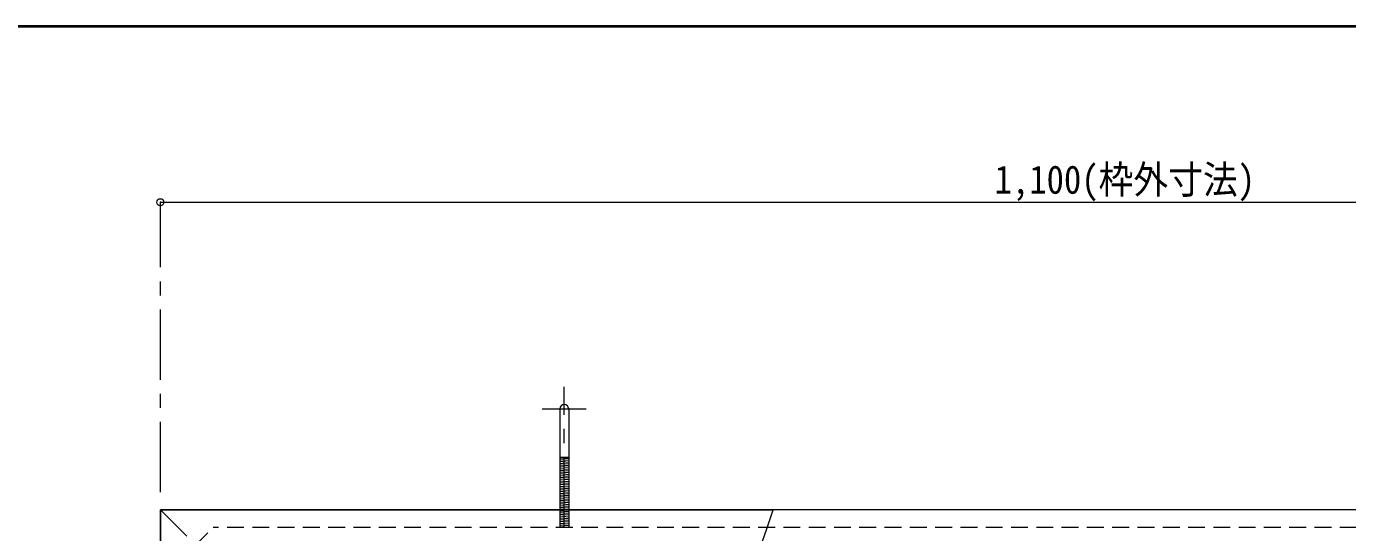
# Model space of a CAD drawing. Units: millimetres at full size, sheet at 1:8; details may follow other scales. Extents: x -1700 to 1540, y -1124 to 1124.
# Drawn here: x -976 to -224, y 836 to 1124 of the extents above; entities that cross this region are included whole.
import ezdxf
from ezdxf.enums import TextEntityAlignment as Align

# ---------------------------------------------------------------- set-up
doc = ezdxf.new("R2010")
doc.units = ezdxf.units.MM
doc.header["$LTSCALE"] = 8
doc.header["$PDMODE"] = 32
doc.header["$PDSIZE"] = 4
doc.linetypes.add('CHAIN1', pattern=[8, 5, -1, 1, -1])
doc.linetypes.add('DASHED1', pattern=[1.8, 1.2, -0.6])
doc.layers.add('0-A', color=4, linetype='Continuous', lineweight=9)
doc.styles.add('ＭＳ ゴシック', font='')
doc.styles.get('ＭＳ ゴシック').set_extended_font_data('MS Gothic')

msp = doc.modelspace()

# ---------------------------------------------------------------- linework, layer by layer
at = {"layer": '0-A', "color": 1, "lineweight": 40}
msp.add_line((1540.163, 1124.015), (-1699.837, 1124.015), dxfattribs=at)
at = {"layer": '0-A'}
for p, q in [((-899.837, 1024.015), (200.163, 1024.015)), ((-672.337, 878.914), (-667.337, 878.914)), ((-667.337, 878.043), (-672.337, 878.452)), ((-667.337, 877.04), (-672.337, 877.449)), ((-667.337, 876.037), (-672.337, 876.445)), ((-667.337, 875.033), (-672.337, 875.442)), ((-667.337, 874.03), (-672.337, 874.439)), ((-667.337, 873.027), (-672.337, 873.435)), ((-667.337, 872.023), (-672.337, 872.432)), ((-667.337, 871.02), (-672.337, 871.429)), ((-667.337, 870.017), (-672.337, 870.425)), ((-667.337, 869.013), (-672.337, 869.422)), ((-667.337, 868.01), (-672.337, 868.419)), ((-667.337, 867.007), (-672.337, 867.415)), ((-667.337, 866.003), (-672.337, 866.412)), ((-667.337, 865), (-672.337, 865.409)), ((-667.337, 863.997), (-672.337, 864.405)), ((-667.337, 862.993), (-672.337, 863.402)), ((-667.337, 861.99), (-672.337, 862.399)), ((-667.337, 860.987), (-672.337, 861.395)), ((-667.337, 859.983), (-672.337, 860.392)), ((-667.337, 858.98), (-672.337, 859.389)), ((-667.337, 857.977), (-672.337, 858.385)), ((-667.337, 856.973), (-672.337, 857.382)), ((-667.337, 855.97), (-672.337, 856.379)), ((-667.337, 854.967), (-672.337, 855.375)), ((-667.337, 853.963), (-672.337, 854.372)), ((-667.337, 852.96), (-672.337, 853.369)), ((-667.337, 851.957), (-672.337, 852.365)), ((-667.337, 850.954), (-672.337, 851.362)), ((-667.337, 849.95), (-672.337, 850.359)), ((-668.17, 849.015), (-672.337, 849.355))]:
    msp.add_line(p, q, dxfattribs=at)
at = {"layer": '0-A', "linetype": 'CHAIN1'}
for p, q in [((-899.837, 859.015), (-899.837, 1024.015)), ((-669.837, 839.015), (-669.837, 918.914)), ((-682.337, 906.414), (-657.337, 906.414))]:
    msp.add_line(p, q, dxfattribs=at)
at = {"layer": '0-A', "color": 7, "lineweight": 18}
for p, q in [((-672.337, 906.414), (-672.337, 849.015)), ((-667.337, 906.414), (-667.337, 849.015)), ((-554.495, 838.198), (-550.882, 849.015)), ((200.163, 849.015), (-550.882, 849.015)), ((-560.96, 819.902), (-554.495, 838.198))]:
    msp.add_line(p, q, dxfattribs=at)
at = {"layer": '0-A', "color": 5, "lineweight": 25}
for p, q in [((-550.882, 849.015), (-899.837, 849.015)), ((-899.837, 849.015), (-884.837, 834.015)), ((-899.837, 849.015), (-899.837, 649.435))]:
    msp.add_line(p, q, dxfattribs=at)
at = {"layer": '0-A', "linetype": 'DASHED1'}
for p, q in [((-672.337, 849.015), (-672.337, 839.015)), ((-667.337, 847.944), (-672.337, 848.352)), ((-667.337, 846.94), (-672.337, 847.349)), ((-667.337, 845.937), (-672.337, 846.345)), ((-667.337, 844.934), (-672.337, 845.342)), ((-667.337, 843.93), (-672.337, 844.339)), ((-667.337, 842.927), (-672.337, 843.335)), ((-667.337, 848.947), (-668.17, 849.015)), ((-667.337, 849.015), (-667.337, 839.015)), ((-889.837, 819.015), (-869.837, 839.015)), ((170.163, 839.015), (-869.837, 839.015)), ((-667.337, 841.924), (-672.337, 842.332)), ((-667.337, 840.92), (-672.337, 841.329)), ((-667.337, 839.917), (-672.337, 840.325)), ((-668.578, 839.015), (-672.337, 839.322))]:
    msp.add_line(p, q, dxfattribs=at)
at = {"layer": '0-A', "color": 7, "lineweight": 18}
msp.add_arc((-669.837, 906.414), 2.5, 360, 180, dxfattribs=at)
at = {"layer": '0-A', "color": 1}
msp.add_point((-899.837, 1024.015), dxfattribs=at)

# ---------------------------------------------------------------- texts
at = {"layer": '0-A', "color": 7, "style": 'ＭＳ ゴシック', "width": 0.9}
msp.add_text('1,100(枠外寸法)', height=16.13, dxfattribs=at).set_placement((-424.837, 1024.015), align=Align.BOTTOM_LEFT)

doc.saveas('drawing.dxf')
